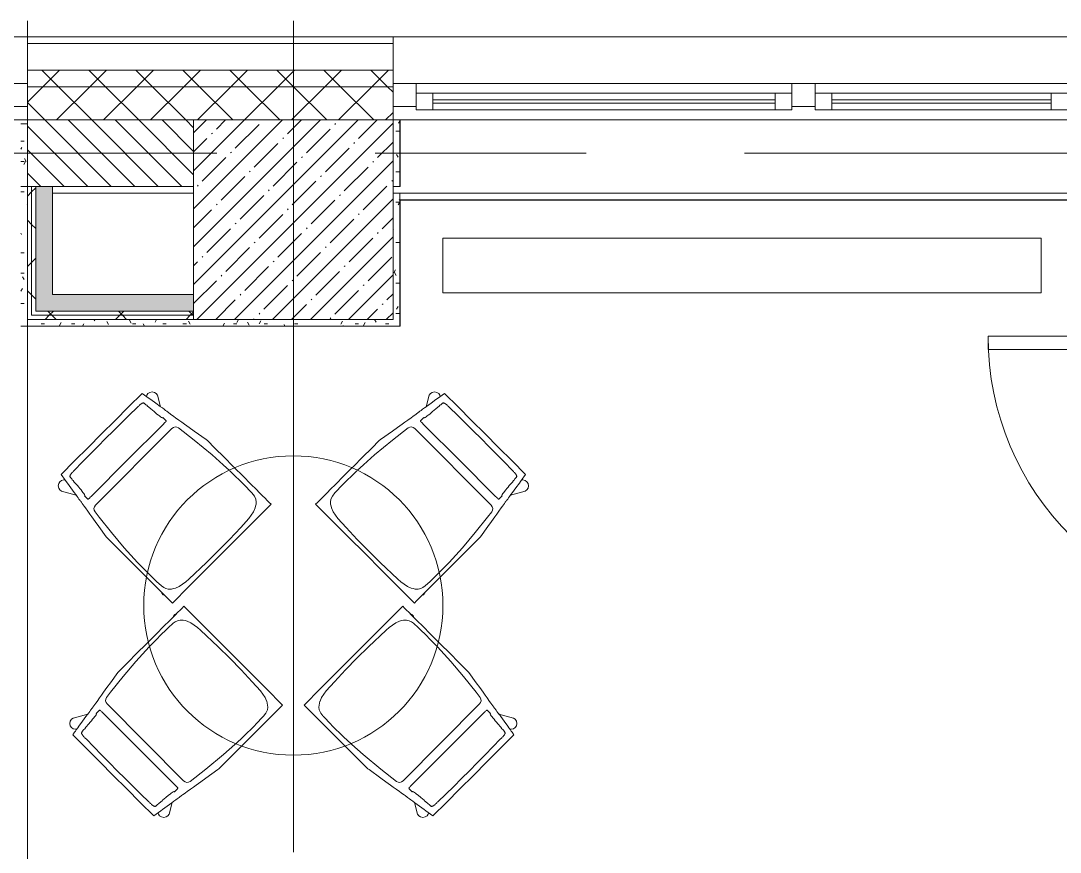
# Model space of a CAD drawing. Header units: millimetres. Extents: x 35881 to 234190, y -8553 to 29063.
# Drawn here: x 47640 to 50767, y 24898 to 27398 of the extents above; entities that cross this region are included whole.
import ezdxf

# ---------------------------------------------------------------- set-up
doc = ezdxf.new("R2010")
doc.units = ezdxf.units.MM
doc.linetypes.add('Осевая', pattern=[3175, 635, -476.25, 1587.5, -476.25])
for name, color, linetype, lineweight in [('0-1', 7, 'Continuous', 9), ('A-DOOR', 7, 'Continuous', 9), ('A-DOOR-1', 7, 'Continuous', 13), ('A-DOOR-FRAM', 7, 'Continuous', 13), ('A-GLAZ', 7, 'Continuous', 9), ('A-GLAZ-1', 7, 'Continuous', 13), ('A-WALL', 7, 'Continuous', 9), ('I-WALL', 7, 'Continuous', 9), ('M-EQPM', 7, 'Continuous', 9), ('S-COLS', 7, 'Continuous', 9), ('Оси', 7, 'Continuous', 9), ('Оси-2', 7, 'Осевая', 9)]:
    doc.layers.add(name, color=color, linetype=linetype, lineweight=lineweight)
for name, color, linetype, lineweight, true_color in [('A-WALL-1', 7, 'Continuous', 9, 0x3c3c3c), ('A-WALL-FNSH-1', 7, 'Continuous', 9, 0x3c3c3c), ('I-FURN-1', 7, 'Continuous', 9, 0xf0f0f0), ('I-FURN-3', 7, 'Continuous', 9, 0xaaaaaa), ('M-EQPM-1', 7, 'Continuous', 9, 0xd4d4d4)]:
    doc.layers.add(name, color=color, linetype=linetype, lineweight=lineweight, true_color=true_color)
pattern_1 = [(45, (0, 0), (-70.71068, 70.71068), []), (135, (0, 0), (-70.71068, -70.71068), [])]
pattern_2 = [(0, (0, 0), (121.92, 30.48), [10.058, -81.382, 10.058, -81.382, -487.68]), (0, (0, 0), (121.92, 30.48), [-182.88, 10.058, -172.822, 10.058, -81.382, -213.36]), (0, (0, 0), (121.92, 30.48), [-457.2, 10.058, -50.902, 10.058, -142.342]), (120, (45.72, 15.24), (-87.356454, 90.345817), [10.058, -81.382, 10.058, -81.382, -487.68]), (120, (45.72, 15.24), (-87.356454, 90.345817), [-182.88, 10.058, -172.822, 10.058, -81.382, -213.36]), (120, (45.72, 15.24), (-87.356454, 90.345817), [-457.2, 10.058, -50.902, 10.058, -142.342]), (240, (60.96, 76.2), (-34.563546, -120.825817), [10.058, -81.382, 10.058, -81.382, -487.68]), (240, (60.96, 76.2), (-34.563546, -120.825817), [-182.88, 10.058, -172.822, 10.058, -81.382, -213.36]), (240, (60.96, 76.2), (-34.563546, -120.825817), [-457.2, 10.058, -50.902, 10.058, -142.342])]
pattern_3 = [(45, (0, 0), (-106.066, 106.066), []), (135, (0, 0), (-106.066, -106.066), [])]

# ---------------------------------------------------------------- blocks, each defined once
blk = doc.blocks.new('120_Окно_СКБ_2Ст - 120_Окно_СКБ_2Ст 3100х2500 _мал_створка слева_-22273855-План размещения напольных электротехнических лючков и розеток 1 этажа в осях 12-23')
at = {"layer": 'A-GLAZ'}
for p, q in [((1550, -5), (-1550, -5)), ((-1430, -55), (600, -55)), ((770, -55), (1430, -55)), ((-1550, -75), (-1480, -75)), ((600, -65), (-1430, -65)), ((650, -75), (720, -75)), ((1430, -65), (770, -65)), ((1480, -75), (1550, -75))]:
    blk.add_line(p, q, dxfattribs=at)
at = {"layer": 'A-GLAZ-1'}
for p, q in [((-1550, -75), (-1550, -5)), ((-1550, -5), (-1480, -5)), ((-1480, -5), (-1480, -75)), ((650, -75), (650, -5)), ((650, -5), (720, -5)), ((720, -5), (720, -75)), ((1480, -75), (1480, -5)), ((1480, -5), (1550, -5)), ((1550, -5), (1550, -75)), ((650, -35), (-1480, -35)), ((-1480, -35), (-1480, -85)), ((-1430, -85), (-1430, -35)), ((600, -85), (600, -35)), ((650, -85), (650, -35)), ((1480, -35), (720, -35)), ((720, -35), (720, -85)), ((770, -85), (770, -35)), ((1430, -85), (1430, -35)), ((1480, -85), (1480, -35)), ((-1480, -75), (-1550, -75)), ((-1480, -85), (650, -85)), ((720, -75), (650, -75)), ((720, -85), (1480, -85)), ((1550, -75), (1480, -75))]:
    blk.add_line(p, q, dxfattribs=at)
blk = doc.blocks.new('120_Окно_СКБ_2Ст - 120_Окно_СКБ_2Ст 2100х2400 _мал створка справа_-19092174-План размещения напольных электротехнических лючков и розеток 1 этажа в осях 12-23')
at = {"layer": 'A-GLAZ'}
for p, q in [((1050, -5), (-1050, -5)), ((-930, -55), (100, -55)), ((270, -55), (930, -55)), ((-1050, -75), (-980, -75)), ((100, -65), (-930, -65)), ((150, -75), (220, -75)), ((930, -65), (270, -65)), ((980, -75), (1050, -75))]:
    blk.add_line(p, q, dxfattribs=at)
at = {"layer": 'A-GLAZ-1'}
for p, q in [((-1050, -75), (-1050, -5)), ((-1050, -5), (-980, -5)), ((-980, -5), (-980, -75)), ((150, -75), (150, -5)), ((150, -5), (220, -5)), ((220, -5), (220, -75)), ((980, -75), (980, -5)), ((980, -5), (1050, -5)), ((1050, -5), (1050, -75)), ((150, -35), (-980, -35)), ((-980, -35), (-980, -85)), ((-930, -85), (-930, -35)), ((100, -85), (100, -35)), ((150, -85), (150, -35)), ((980, -35), (220, -35)), ((220, -35), (220, -85)), ((270, -85), (270, -35)), ((930, -85), (930, -35)), ((980, -85), (980, -35)), ((-980, -75), (-1050, -75)), ((-980, -85), (150, -85)), ((220, -75), (150, -75)), ((220, -85), (980, -85)), ((1050, -75), (980, -75))]:
    blk.add_line(p, q, dxfattribs=at)
blk = doc.blocks.new('110_Дверь_СКБ_1Ст_Внутренняя1 - Д-26л 950х2100 EIW30-32941023-План размещения напольных электротехнических лючков и розеток 1 этажа в осях 12-23')
at = {"layer": 'A-DOOR'}
blk.add_arc((437.5, 100), 850, 90, 180, dxfattribs=at)
at = {"layer": 'A-DOOR-1'}
for p, q in [((437.5, 950), (397.5, 950)), ((397.5, 100), (397.5, 950)), ((437.5, 950), (437.5, 100)), ((437.5, 100), (397.5, 100))]:
    blk.add_line(p, q, dxfattribs=at)
at = {"layer": 'A-DOOR-FRAM'}
for p, q in [((-462.5, 100), (-462.5, 20)), ((-462.5, 100), (-412.5, 100)), ((-412.5, 100), (-412.5, 60)), ((437.5, 100), (437.5, 60)), ((437.5, 100), (487.5, 100)), ((487.5, 100), (487.5, 20)), ((-402.5, 60), (-412.5, 60)), ((-402.5, 60), (-402.5, 20)), ((427.5, 60), (427.5, 20)), ((437.5, 60), (427.5, 60)), ((-462.5, 20), (-402.5, 20)), ((427.5, 20), (487.5, 20))]:
    blk.add_line(p, q, dxfattribs=at)
blk = doc.blocks.new('1-кофетейбл круглый Duchamp _Minotti_ - 1_218п-25650727-План размещения напольных электротехнических лючков и розеток 1 этажа в осях 12-23')
at = {"layer": 'I-FURN-1'}
for start, end in [(360, 180), (0, 180), (180, 360), (180, 0)]:
    blk.add_arc((0, 0), 450, start, end, dxfattribs=at)
blk = doc.blocks.new('Chairs-Back - 1_217п-25563812-План размещения напольных электротехнических лючков и розеток 1 этажа в осях 12-23')
at = {"layer": '0-1', "flags": 128}
for points in [[(209.2, -148.1), (209.2, -135.6), (209.2, -96.4), (209.2, -57.2), (209.2, -18), (209.2, 18.5), (209.2, 23.9), (202.9, 62.2), (200.1, 79.6), (197.3, 96.9), (195.5, 107.3), (193.9, 117.6), (191.8, 130.1), (190.9, 136), (190, 141.3), (189.2, 146.6), (188.5, 150.6), (188.1, 153.5), (187.8, 155.4), (187.5, 157.4), (187.5, 157.6), (187.6, 157.6), (187.6, 157.8), (187.3, 159.5), (186.9, 162.7), (186.2, 166.9), (185.4, 172), (184.4, 178.7), (183.2, 186.1), (180.5, 203.2), (177.7, 221), (176.7, 227.4), (175.5, 235.1), (174.8, 239), (174.1, 243.7), (172.6, 252.8), (115.1, 252.8), (57.6, 252.8), (0.1, 252.8), (-57.4, 252.8), (-114.9, 252.8), (-172.4, 252.8), (-173.9, 243.7), (-174.6, 239), (-175.3, 235.1), (-176.5, 227.4), (-177.5, 221), (-180.3, 203.2), (-183, 186.1), (-184.2, 178.7), (-185.2, 172), (-186, 166.9), (-186.7, 162.7), (-187.1, 159.5), (-187.4, 157.8), (-187.3, 157.6), (-187.3, 157.6), (-187.3, 157.4), (-187.6, 155.4), (-187.9, 153.5), (-188.3, 150.6), (-188.9, 146.6), (-189.8, 141.3), (-190.7, 136), (-191.6, 130.1), (-193.7, 117.6), (-195.3, 107.3), (-197, 96.9), (-199.9, 79.6), (-202.7, 62.2), (-209.9, 18.5), (-210.7, 13.7), (-210.7, -18), (-210.7, -57.2), (-210.7, -96.4), (-210.7, -102.6)], [(209.2, -148.1), (209.2, -135.6), (209.2, -96.4), (209.2, -57.2), (209.2, -18), (209.2, 18.5), (209.2, 23.9), (202.9, 62.2), (200.1, 79.6), (197.3, 96.9), (195.5, 107.3), (193.9, 117.6), (191.8, 130.1), (190.9, 136), (190, 141.3), (189.2, 146.6), (188.5, 150.6), (188.1, 153.5), (187.8, 155.4), (187.5, 157.4), (187.5, 157.6), (187.6, 157.6), (187.6, 157.8), (187.3, 159.5), (186.9, 162.7), (186.2, 166.9), (185.4, 172), (184.7, 176.6), (206.9, 216.2), (208.1, 222.5), (206.8, 228.8), (202.9, 234.7), (197, 238.6), (190.6, 239.9), (184.2, 238.9), (178.4, 235.3), (176, 231.7), (175.5, 235.1), (174.8, 239), (174.1, 243.7), (172.6, 252.8), (115.1, 252.8), (57.6, 252.8), (0.1, 252.8), (-57.4, 252.8), (-114.9, 252.8), (-172.4, 252.8), (-173.9, 243.7), (-174.6, 239), (-174.9, 237), (-178.1, 238.9), (-184.4, 240), (-190.8, 238.6), (-196.7, 234.7), (-200.6, 228.8), (-201.9, 222.5), (-200.7, 216.3), (-183.2, 185), (-184.2, 178.7), (-185.2, 172), (-186, 166.9), (-186.7, 162.7), (-187.1, 159.5), (-187.4, 157.8), (-187.3, 157.6), (-187.3, 157.6), (-187.3, 157.4), (-187.6, 155.4), (-187.9, 153.5), (-188.3, 150.6), (-188.9, 146.6), (-189.8, 141.3), (-190.7, 136), (-191.6, 130.1), (-193.7, 117.6), (-195.3, 107.3), (-197, 96.9), (-199.9, 79.6), (-202.7, 62.2), (-209.9, 18.5), (-210.7, 13.7), (-210.7, -18), (-210.7, -57.2), (-210.7, -96.4), (-210.7, -102.6)], [(197.3, -141), (197.3, -138.7), (197.3, -136.8), (196.7, -97), (194, -37.5), (189.2, 22), (182.5, 81.4), (179.9, 101.1), (178.2, 106.2), (174.9, 110.4), (170.3, 113.2), (165, 114.1), (-161.4, 114.9), (-166.6, 113.9), (-171.2, 111.2), (-174.6, 107), (-176.2, 102), (-183.8, 42.7), (-190.3, -26.6), (-193.1, -71.6), (-194, -96.9)], [(-210.7, -103), (-210.7, -135.6), (-210.7, -174.7), (-210.7, -192.2), (-210.7, -209.8), (-210.7, -220.8), (-210.7, -231.6), (-210.7, -240.7), (-210.7, -249.5)], [(-210.7, -103), (-210.7, -135.6), (-210.7, -174.7), (-210.7, -192.2), (-210.7, -209.8), (-210.7, -220.8), (-210.7, -231.6), (-210.7, -240.7), (-210.7, -249.5)], [(-194.1, -99.1), (-194.3, -103.7), (-194.8, -155.8), (-194.8, -157.7)], [(-210.7, -249.5), (-210.7, -257.2), (-140.7, -257.2), (-70.7, -257.2), (-0.7, -257.2), (69.2, -257.2), (139.2, -257.2), (209.2, -257.2), (209.2, -249.5), (209.2, -240.7), (209.2, -231.6), (209.2, -220.8), (209.2, -209.8), (209.2, -192.2), (209.2, -174.7), (209.2, -150)], [(187.8, -219.5), (192.1, -212.7), (194.4, -205.6), (195.7, -198.3), (196.9, -177.7), (197.3, -141)], [(210.9, -213.7), (209.2, -209.6), (209.2, -192.2), (209.2, -174.7), (209.2, -150)], [(-194.8, -157.7), (-194, -192.4), (-192.2, -204.7), (-188.8, -214.1), (-183.7, -220.9), (-179.2, -224.9), (-174.1, -228.3), (-168.8, -231.2), (-157.4, -235.5), (-145.6, -238.4), (-133.5, -240), (-96.8, -242), (-47.9, -243.6), (1, -244.2), (49.9, -243.8), (123.3, -241.4), (135.5, -240.6), (147.6, -239.1), (159.5, -236.3), (170.9, -231.9), (176.2, -229.1), (181.3, -225.8), (187.2, -220.1)], [(-210.7, -249.5), (-210.7, -257.2), (-140.7, -257.2), (-70.7, -257.2), (-0.7, -257.2), (69.2, -257.2), (139.2, -257.2), (209.2, -257.2), (209.2, -249.5), (209.2, -240.7), (209.2, -231.6), (209.2, -224.5), (210.9, -220.4), (210.9, -215.1)]]:
    blk.add_lwpolyline(points, dxfattribs=at)
blk.add_lwpolyline([(-164.8, 143), (-164.6, 142.7), (-163.8, 142.6), (-162.5, 142.4), (-160.6, 142.2), (-158.4, 142.1), (-155.7, 142.1), (-152.8, 142), (-149.8, 142), (1.6, 142), (153, 142), (156, 142), (158.9, 142.1), (161.6, 142.1), (163.9, 142.2), (165.7, 142.4), (167.1, 142.6), (167.8, 142.7), (168, 143), (168, 146), (168, 157.6), (167.8, 157.6), (167.1, 157.6), (166.3, 157.6), (166.2, 157.9), (166, 158.3), (165.4, 160.7), (164.8, 164), (164.2, 168), (163.7, 171.6), (163.1, 177.5), (162.5, 182.8), (162, 188.5), (161.5, 194.6), (161.1, 200.9), (160.9, 202.8), (160.5, 208.6), (160.1, 214.3), (159.9, 217.6), (159.6, 220.6), (158.9, 227.7), (158.7, 228.5), (158.2, 229.4), (157.4, 230.2), (156.4, 230.9), (155, 231.7), (153.4, 232.3), (151.7, 232.7), (149.8, 232.9), (148, 233), (146.2, 233), (144.4, 233.1), (142.6, 233.1), (140.8, 233.2), (139, 233.2), (137.2, 233.3), (135.4, 233.3), (102, 233.8), (68.5, 234.1), (35.1, 234.3), (1.6, 234.4), (-31.9, 234.3), (-65.3, 234.1), (-98.7, 233.8), (-132.2, 233.3), (-134, 233.3), (-135.8, 233.2), (-137.6, 233.2), (-139.4, 233.1), (-141.2, 233.1), (-143, 233), (-144.8, 233), (-146.5, 232.9), (-148.4, 232.7), (-150.2, 232.3), (-151.8, 231.7), (-153.2, 230.9), (-154.2, 230.2), (-155, 229.4), (-155.5, 228.5), (-155.7, 227.7), (-156.4, 220.6), (-156.7, 217.6), (-156.9, 214.3), (-157.7, 202.8), (-157.8, 200.9), (-158.8, 188.5), (-159.8, 177.5), (-160.5, 171.6), (-161, 168), (-161.6, 164), (-162.2, 160.7), (-162.8, 158.3), (-163, 157.9), (-163.1, 157.6), (-163.8, 157.6), (-164.6, 157.6), (-164.8, 157.6), (-164.8, 146)], close=True, dxfattribs=at)
blk = doc.blocks.new('Chairs-Back - 1_217п-25565272-План размещения напольных электротехнических лючков и розеток 1 этажа в осях 12-23')
at = {"layer": '0-1', "flags": 128}
for points in [[(-210.7, 249.5), (-210.7, 257.2), (-140.7, 257.2), (-70.7, 257.2), (-0.7, 257.2), (69.2, 257.2), (139.2, 257.2), (209.2, 257.2), (209.2, 249.5), (209.2, 240.7), (209.2, 231.6)], [(-210.7, 249.5), (-210.7, 257.2), (-140.7, 257.2), (-70.7, 257.2), (-0.7, 257.2), (69.2, 257.2), (139.2, 257.2), (209.2, 257.2), (209.2, 249.5), (209.2, 240.7), (209.2, 231.6)], [(-210.7, 103.5), (-210.7, 135.6), (-210.7, 174.7), (-210.7, 192.2), (-210.7, 209.8), (-210.7, 220.8), (-210.7, 231.6), (-210.7, 240.7), (-210.7, 249.5)], [(-210.7, 103.5), (-210.7, 135.6), (-210.7, 174.7), (-210.7, 192.2), (-210.7, 209.8), (-210.7, 220.8), (-210.7, 231.6), (-210.7, 240.7), (-210.7, 249.5)], [(-194.8, 157.7), (-194, 192.4), (-192.2, 204.7), (-188.8, 214.1), (-183.7, 220.9), (-179.2, 224.9), (-174.1, 228.3), (-168.8, 231.2), (-157.4, 235.5), (-145.6, 238.4), (-133.5, 240), (-96.8, 242), (-47.9, 243.6), (1, 244.2), (49.9, 243.8), (123.3, 241.4), (135.5, 240.6), (147.6, 239.1), (159.5, 236.3), (170.9, 231.9), (176.2, 229.1), (181.3, 225.8), (187.8, 219.5)], [(188.1, 219), (192.1, 212.7), (194.4, 205.6), (195.7, 198.3), (196.9, 177.7), (197.3, 141)], [(209.2, 231.6), (209.2, 220.8), (209.2, 209.8), (209.2, 192.2), (209.2, 174.7), (209.2, 148.1)], [(209.2, 231.6), (209.2, 224.5), (210.9, 220.4), (210.9, 213.7), (209.2, 209.6), (209.2, 192.2), (209.2, 174.7), (209.2, 148.1)], [(-194.1, 98), (-194.3, 103.7), (-194.8, 155.8), (-194.8, 157.7)], [(209.2, 148.1), (209.2, 135.6), (209.2, 96.4), (209.2, 57.2), (209.2, 18), (209.2, -18.5), (209.2, -23.9), (202.9, -62.2), (200.1, -79.6), (197.3, -96.9), (195.5, -107.3), (193.9, -117.6), (191.8, -130.1), (190.9, -136), (190, -141.3), (189.2, -146.6), (188.5, -150.6), (188.1, -153.5), (187.8, -155.4), (187.5, -157.4), (187.5, -157.6), (187.6, -157.6), (187.6, -157.8), (187.3, -159.5), (186.9, -162.7), (186.2, -166.9), (185.4, -172), (184.4, -178.7), (183.2, -186.1), (180.5, -203.2), (177.7, -221), (176.7, -227.4), (175.5, -235.1), (174.8, -239), (174.1, -243.7), (172.6, -252.8), (115.1, -252.8), (57.6, -252.8), (0.1, -252.8), (-57.4, -252.8), (-114.9, -252.8), (-172.4, -252.8), (-173.9, -243.7), (-174.6, -239), (-175.3, -235.1), (-176.5, -227.4), (-177.5, -221), (-180.3, -203.2), (-183, -186.1), (-184.2, -178.7), (-185.2, -172), (-186, -166.9), (-186.7, -162.7), (-187.1, -159.5), (-187.4, -157.8), (-187.3, -157.6), (-187.3, -157.6), (-187.3, -157.4), (-187.6, -155.4), (-187.9, -153.5), (-188.3, -150.6), (-188.9, -146.6), (-189.8, -141.3), (-190.7, -136), (-191.6, -130.1), (-193.7, -117.6), (-195.3, -107.3), (-197, -96.9), (-199.9, -79.6), (-202.7, -62.2), (-209.9, -18.5), (-210.7, -13.7), (-210.7, 18), (-210.7, 57.2), (-210.7, 96.4), (-210.7, 102.6)], [(209.2, 148.1), (209.2, 135.6), (209.2, 96.4), (209.2, 57.2), (209.2, 18), (209.2, -18.5), (209.2, -23.9), (202.9, -62.2), (200.1, -79.6), (197.3, -96.9), (195.5, -107.3), (193.9, -117.6), (191.8, -130.1), (190.9, -136), (190, -141.3), (189.2, -146.6), (188.5, -150.6), (188.1, -153.5), (187.8, -155.4), (187.5, -157.4), (187.5, -157.6), (187.6, -157.6), (187.6, -157.8), (187.3, -159.5), (186.9, -162.7), (186.2, -166.9), (185.4, -172), (184.7, -176.6), (206.9, -216.2), (208.1, -222.5), (206.8, -228.8), (202.9, -234.7), (197, -238.6), (190.6, -239.9), (184.2, -238.9), (178.4, -235.3), (176, -231.7), (175.5, -235.1), (174.8, -239), (174.1, -243.7), (172.6, -252.8), (115.1, -252.8), (57.6, -252.8), (0.1, -252.8), (-57.4, -252.8), (-114.9, -252.8), (-172.4, -252.8), (-173.9, -243.7), (-174.6, -239), (-174.9, -237), (-178.1, -238.9), (-184.4, -240), (-190.8, -238.6), (-196.7, -234.7), (-200.6, -228.8), (-201.9, -222.5), (-200.7, -216.3), (-183.2, -185), (-184.2, -178.7), (-185.2, -172), (-186, -166.9), (-186.7, -162.7), (-187.1, -159.5), (-187.4, -157.8), (-187.3, -157.6), (-187.3, -157.6), (-187.3, -157.4), (-187.6, -155.4), (-187.9, -153.5), (-188.3, -150.6), (-188.9, -146.6), (-189.8, -141.3), (-190.7, -136), (-191.6, -130.1), (-193.7, -117.6), (-195.3, -107.3), (-197, -96.9), (-199.9, -79.6), (-202.7, -62.2), (-209.9, -18.5), (-210.7, -13.7), (-210.7, 18), (-210.7, 57.2), (-210.7, 96.4), (-210.7, 102.6)], [(197.3, 141), (197.3, 138.7), (197.3, 136.8), (196.7, 97), (194, 37.5), (189.2, -22), (182.5, -81.4), (179.9, -101.1), (178.2, -106.2), (174.9, -110.4), (170.3, -113.2), (165, -114.1), (-161.4, -114.9), (-166.6, -113.9), (-171.2, -111.2), (-174.6, -107), (-176.2, -102), (-183.8, -42.7), (-190.3, 26.6), (-193.1, 71.6), (-194, 96.9)]]:
    blk.add_lwpolyline(points, dxfattribs=at)
blk.add_lwpolyline([(-164.8, -143), (-164.6, -142.7), (-163.8, -142.6), (-162.5, -142.4), (-160.6, -142.2), (-158.4, -142.1), (-155.7, -142.1), (-152.8, -142), (-149.8, -142), (1.6, -142), (153, -142), (156, -142), (158.9, -142.1), (161.6, -142.1), (163.9, -142.2), (165.7, -142.4), (167.1, -142.6), (167.8, -142.7), (168, -143), (168, -146), (168, -157.6), (167.8, -157.6), (167.1, -157.6), (166.3, -157.6), (166.2, -157.9), (166, -158.3), (165.4, -160.7), (164.8, -164), (164.2, -168), (163.7, -171.6), (163.1, -177.5), (162.5, -182.8), (162, -188.5), (161.5, -194.6), (161.1, -200.9), (160.9, -202.8), (160.5, -208.6), (160.1, -214.3), (159.9, -217.6), (159.6, -220.6), (158.9, -227.7), (158.7, -228.5), (158.2, -229.4), (157.4, -230.2), (156.4, -230.9), (155, -231.7), (153.4, -232.3), (151.7, -232.7), (149.8, -232.9), (148, -233), (146.2, -233), (144.4, -233.1), (142.6, -233.1), (140.8, -233.2), (139, -233.2), (137.2, -233.3), (135.4, -233.3), (102, -233.8), (68.5, -234.1), (35.1, -234.3), (1.6, -234.4), (-31.9, -234.3), (-65.3, -234.1), (-98.7, -233.8), (-132.2, -233.3), (-134, -233.3), (-135.8, -233.2), (-137.6, -233.2), (-139.4, -233.1), (-141.2, -233.1), (-143, -233), (-144.8, -233), (-146.5, -232.9), (-148.4, -232.7), (-150.2, -232.3), (-151.8, -231.7), (-153.2, -230.9), (-154.2, -230.2), (-155, -229.4), (-155.5, -228.5), (-155.7, -227.7), (-156.4, -220.6), (-156.7, -217.6), (-156.9, -214.3), (-157.7, -202.8), (-157.8, -200.9), (-158.8, -188.5), (-159.8, -177.5), (-160.5, -171.6), (-161, -168), (-161.6, -164), (-162.2, -160.7), (-162.8, -158.3), (-163, -157.9), (-163.1, -157.6), (-163.8, -157.6), (-164.6, -157.6), (-164.8, -157.6), (-164.8, -146)], close=True, dxfattribs=at)
blk = doc.blocks.new('Chairs-Back - 1_217п-V156-План размещения напольных электротехнических лючков и розеток 1 этажа в осях 12-23')
at = {"layer": '0-1', "flags": 128}
for points in [[(209.2, -107.2), (209.2, -96.4), (209.2, -57.2), (209.2, -18), (209.2, 18.5), (209.2, 23.9), (202.9, 62.2), (200.1, 79.6), (197.3, 96.9), (195.5, 107.3), (193.9, 117.6), (191.8, 130.1), (190.9, 136), (190, 141.3), (189.2, 146.6), (188.5, 150.6), (188.1, 153.5), (187.8, 155.4), (187.5, 157.4), (187.5, 157.6), (187.6, 157.6), (187.6, 157.8), (187.3, 159.5), (186.9, 162.7), (186.2, 166.9), (185.4, 172), (184.4, 178.7), (183.2, 186.1), (180.5, 203.2), (177.7, 221), (176.7, 227.4), (175.5, 235.1), (174.8, 239), (174.1, 243.7), (172.6, 252.8), (115.1, 252.8), (57.6, 252.8), (0.1, 252.8), (-57.4, 252.8), (-114.9, 252.8), (-172.4, 252.8), (-173.9, 243.7), (-174.6, 239), (-175.3, 235.1), (-176.5, 227.4), (-177.5, 221), (-180.3, 203.2), (-183, 186.1), (-184.2, 178.7), (-185.2, 172), (-186, 166.9), (-186.7, 162.7), (-187.1, 159.5), (-187.4, 157.8), (-187.3, 157.6), (-187.3, 157.6), (-187.3, 157.4), (-187.6, 155.4), (-187.9, 153.5), (-188.3, 150.6), (-188.9, 146.6), (-189.8, 141.3), (-190.7, 136), (-191.6, 130.1), (-193.7, 117.6), (-195.3, 107.3), (-197, 96.9), (-199.9, 79.6), (-202.7, 62.2), (-209.9, 18.5), (-210.7, 13.7), (-210.7, -18), (-210.7, -57.2), (-210.7, -84.7)], [(209.2, -107.2), (209.2, -96.4), (209.2, -57.2), (209.2, -18), (209.2, 18.5), (209.2, 23.9), (202.9, 62.2), (200.1, 79.6), (197.3, 96.9), (195.5, 107.3), (193.9, 117.6), (191.8, 130.1), (190.9, 136), (190, 141.3), (189.2, 146.6), (188.5, 150.6), (188.1, 153.5), (187.8, 155.4), (187.5, 157.4), (187.5, 157.6), (187.6, 157.6), (187.6, 157.8), (187.3, 159.5), (186.9, 162.7), (186.2, 166.9), (185.4, 172), (184.7, 176.6), (206.9, 216.2), (208.1, 222.5), (206.8, 228.8), (202.9, 234.7), (197, 238.6), (190.6, 239.9), (184.2, 238.9), (178.4, 235.3), (176, 231.7), (175.5, 235.1), (174.8, 239), (174.1, 243.7), (172.6, 252.8), (115.1, 252.8), (57.6, 252.8), (0.1, 252.8), (-57.4, 252.8), (-114.9, 252.8), (-172.4, 252.8), (-173.9, 243.7), (-174.6, 239), (-174.9, 237), (-178.1, 238.9), (-184.4, 240), (-190.8, 238.6), (-196.7, 234.7), (-200.6, 228.8), (-201.9, 222.5), (-200.7, 216.3), (-183.2, 185), (-184.2, 178.7), (-185.2, 172), (-186, 166.9), (-186.7, 162.7), (-187.1, 159.5), (-187.4, 157.8), (-187.3, 157.6), (-187.3, 157.6), (-187.3, 157.4), (-187.6, 155.4), (-187.9, 153.5), (-188.3, 150.6), (-188.9, 146.6), (-189.8, 141.3), (-190.7, 136), (-191.6, 130.1), (-193.7, 117.6), (-195.3, 107.3), (-197, 96.9), (-199.9, 79.6), (-202.7, 62.2), (-209.9, 18.5), (-210.7, 13.7), (-210.7, -18), (-210.7, -57.2), (-210.7, -84.7)], [(196.8, -99.8), (196.7, -97), (194, -37.5), (189.2, 22), (182.5, 81.4), (179.9, 101.1), (178.2, 106.2), (174.9, 110.4), (170.3, 113.2), (165, 114.1), (-161.4, 114.9), (-166.6, 113.9), (-171.2, 111.2), (-174.6, 107), (-176.2, 102), (-183.8, 42.7), (-190.3, -26.6), (-193.1, -71.6), (-193.2, -76.2)], [(-210.7, -84.7), (-210.7, -96.4), (-210.7, -135.6), (-210.7, -174.7), (-210.7, -192.2), (-210.7, -209.8), (-210.7, -220.8), (-210.7, -231.6), (-210.7, -240.7), (-210.7, -249.5)], [(-210.7, -84.7), (-210.7, -96.4), (-210.7, -135.6), (-210.7, -174.7), (-210.7, -192.2), (-210.7, -209.8), (-210.7, -220.8), (-210.7, -231.6), (-210.7, -240.7), (-210.7, -249.5)], [(-193.2, -76.2), (-194.3, -103.7), (-194.8, -155.8), (-194.8, -157.7)], [(-210.7, -249.5), (-210.7, -257.2), (-140.7, -257.2), (-70.7, -257.2), (-0.7, -257.2), (69.2, -257.2), (139.2, -257.2), (209.2, -257.2), (209.2, -249.5), (209.2, -240.7), (209.2, -231.6), (209.2, -220.8), (209.2, -209.8), (209.2, -192.2), (209.2, -174.7), (209.2, -135.6), (209.2, -107.2)], [(-210.7, -249.5), (-210.7, -257.2), (-140.7, -257.2), (-70.7, -257.2), (-0.7, -257.2), (69.2, -257.2), (139.2, -257.2), (209.2, -257.2), (209.2, -249.5), (209.2, -240.7), (209.2, -231.6), (209.2, -224.5), (210.9, -220.4), (210.9, -213.7), (209.2, -209.6), (209.2, -192.2), (209.2, -174.7), (209.2, -135.6), (209.2, -107.2)], [(-167.9, -231.5), (-157.4, -235.5), (-145.6, -238.4), (-133.5, -240), (-96.8, -242), (-47.9, -243.6), (1, -244.2), (49.9, -243.8), (123.3, -241.4), (135.5, -240.6), (147.6, -239.1), (159.5, -236.3), (170.9, -231.9), (176.2, -229.1), (181.3, -225.8), (187.8, -219.5), (192.1, -212.7), (194.4, -205.6), (195.7, -198.3), (196.9, -177.7), (197.3, -138.7), (197.3, -136.8), (196.8, -99.8)], [(-194.8, -157.7), (-194, -192.4), (-192.2, -204.7), (-188.8, -214.1), (-183.7, -220.9), (-179.2, -224.9), (-174.1, -228.3), (-168.8, -231.2)]]:
    blk.add_lwpolyline(points, dxfattribs=at)
blk.add_lwpolyline([(-164.8, 143), (-164.6, 142.7), (-163.8, 142.6), (-162.5, 142.4), (-160.6, 142.2), (-158.4, 142.1), (-155.7, 142.1), (-152.8, 142), (-149.8, 142), (1.6, 142), (153, 142), (156, 142), (158.9, 142.1), (161.6, 142.1), (163.9, 142.2), (165.7, 142.4), (167.1, 142.6), (167.8, 142.7), (168, 143), (168, 146), (168, 157.6), (167.8, 157.6), (167.1, 157.6), (166.3, 157.6), (166.2, 157.9), (166, 158.3), (165.4, 160.7), (164.8, 164), (164.2, 168), (163.7, 171.6), (163.1, 177.5), (162.5, 182.8), (162, 188.5), (161.5, 194.6), (161.1, 200.9), (160.9, 202.8), (160.5, 208.6), (160.1, 214.3), (159.9, 217.6), (159.6, 220.6), (158.9, 227.7), (158.7, 228.5), (158.2, 229.4), (157.4, 230.2), (156.4, 230.9), (155, 231.7), (153.4, 232.3), (151.7, 232.7), (149.8, 232.9), (148, 233), (146.2, 233), (144.4, 233.1), (142.6, 233.1), (140.8, 233.2), (139, 233.2), (137.2, 233.3), (135.4, 233.3), (102, 233.8), (68.5, 234.1), (35.1, 234.3), (1.6, 234.4), (-31.9, 234.3), (-65.3, 234.1), (-98.7, 233.8), (-132.2, 233.3), (-134, 233.3), (-135.8, 233.2), (-137.6, 233.2), (-139.4, 233.1), (-141.2, 233.1), (-143, 233), (-144.8, 233), (-146.5, 232.9), (-148.4, 232.7), (-150.2, 232.3), (-151.8, 231.7), (-153.2, 230.9), (-154.2, 230.2), (-155, 229.4), (-155.5, 228.5), (-155.7, 227.7), (-156.4, 220.6), (-156.7, 217.6), (-156.9, 214.3), (-157.7, 202.8), (-157.8, 200.9), (-158.8, 188.5), (-159.8, 177.5), (-160.5, 171.6), (-161, 168), (-161.6, 164), (-162.2, 160.7), (-162.8, 158.3), (-163, 157.9), (-163.1, 157.6), (-163.8, 157.6), (-164.6, 157.6), (-164.8, 157.6), (-164.8, 146)], close=True, dxfattribs=at)
blk = doc.blocks.new('Chairs-Back - 1_217п-V157-План размещения напольных электротехнических лючков и розеток 1 этажа в осях 12-23')
at = {"layer": '0-1'}
for p, q in [((-194.8, 157.7), (-194, 192.4)), ((-210.7, 84.7), (-210.7, 96.3)), ((-210.7, 84.7), (-210.7, 96.3))]:
    blk.add_line(p, q, dxfattribs=at)
at = {"layer": '0-1', "flags": 128}
for points in [[(-210.7, 249.5), (-210.7, 257.2), (-140.7, 257.2), (-70.7, 257.2), (-0.7, 257.2), (69.2, 257.2), (139.2, 257.2), (209.2, 257.2), (209.2, 249.5), (209.2, 240.7), (209.2, 231.6), (209.2, 220.8), (209.2, 209.8), (209.2, 192.2), (209.2, 174.7), (209.2, 135.6), (209.2, 107.2)], [(-210.7, 249.5), (-210.7, 257.2), (-140.7, 257.2), (-70.7, 257.2), (-0.7, 257.2), (69.2, 257.2), (139.2, 257.2), (209.2, 257.2), (209.2, 249.5), (209.2, 240.7), (209.2, 231.6), (209.2, 224.5), (210.9, 220.4), (210.9, 213.7), (209.2, 209.6), (209.2, 192.2), (209.2, 174.7), (209.2, 135.6), (209.2, 107.2)], [(-210.7, 96.4), (-210.7, 135.6), (-210.7, 174.7), (-210.7, 192.2), (-210.7, 209.8), (-210.7, 220.8), (-210.7, 231.6), (-210.7, 240.7), (-210.7, 249.5)], [(-210.7, 96.4), (-210.7, 135.6), (-210.7, 174.7), (-210.7, 192.2), (-210.7, 209.8), (-210.7, 220.8), (-210.7, 231.6), (-210.7, 240.7), (-210.7, 249.5)], [(-193.8, 193.6), (-192.2, 204.7), (-188.8, 214.1), (-183.7, 220.9), (-179.2, 224.9), (-174.1, 228.3), (-168.8, 231.2)], [(-168.4, 231.3), (-157.4, 235.5), (-145.6, 238.4), (-133.5, 240), (-96.8, 242), (-47.9, 243.6), (1, 244.2), (49.9, 243.8), (123.3, 241.4), (135.5, 240.6), (147.6, 239.1), (159.5, 236.3), (170.9, 231.9), (176.2, 229.1), (181.3, 225.8), (187.8, 219.5), (192.1, 212.7), (194.4, 205.6), (195.7, 198.3), (196.9, 177.7)], [(-193.2, 76.2), (-194.3, 103.7), (-194.8, 155.8), (-194.8, 157.7)], [(196.9, 177.5), (197.3, 138.7), (197.3, 136.8), (196.8, 99.8)], [(209.2, 107.2), (209.2, 96.4), (209.2, 57.2), (209.2, 18), (209.2, -18.5), (209.2, -23.9), (202.9, -62.2), (200.1, -79.6), (197.3, -96.9), (195.5, -107.3), (193.9, -117.6), (191.8, -130.1), (190.9, -136), (190, -141.3), (189.2, -146.6), (188.5, -150.6), (188.1, -153.5), (187.8, -155.4), (187.5, -157.4), (187.5, -157.6), (187.6, -157.6), (187.6, -157.8), (187.3, -159.5), (186.9, -162.7), (186.2, -166.9), (185.4, -172), (184.4, -178.7), (183.2, -186.1), (180.5, -203.2), (177.7, -221), (176.7, -227.4), (175.5, -235.1), (174.8, -239), (174.1, -243.7), (172.6, -252.8), (115.1, -252.8), (57.6, -252.8), (0.1, -252.8), (-57.4, -252.8), (-114.9, -252.8), (-172.4, -252.8), (-173.9, -243.7), (-174.6, -239), (-175.3, -235.1), (-176.5, -227.4), (-177.5, -221), (-180.3, -203.2), (-183, -186.1), (-184.2, -178.7), (-185.2, -172), (-186, -166.9), (-186.7, -162.7), (-187.1, -159.5), (-187.4, -157.8), (-187.3, -157.6), (-187.3, -157.6), (-187.3, -157.4), (-187.6, -155.4), (-187.9, -153.5), (-188.3, -150.6), (-188.9, -146.6), (-189.8, -141.3), (-190.7, -136), (-191.6, -130.1), (-193.7, -117.6), (-195.3, -107.3), (-197, -96.9), (-199.9, -79.6), (-202.7, -62.2), (-209.9, -18.5), (-210.7, -13.7), (-210.7, 18), (-210.7, 57.2), (-210.7, 84.7)], [(209.2, 107.2), (209.2, 96.4), (209.2, 57.2), (209.2, 18), (209.2, -18.5), (209.2, -23.9), (202.9, -62.2), (200.1, -79.6), (197.3, -96.9), (195.5, -107.3), (193.9, -117.6), (191.8, -130.1), (190.9, -136), (190, -141.3), (189.2, -146.6), (188.5, -150.6), (188.1, -153.5), (187.8, -155.4), (187.5, -157.4), (187.5, -157.6), (187.6, -157.6), (187.6, -157.8), (187.3, -159.5), (186.9, -162.7), (186.2, -166.9), (185.4, -172), (184.7, -176.6), (206.9, -216.2), (208.1, -222.5), (206.8, -228.8), (202.9, -234.7), (197, -238.6), (190.6, -239.9), (184.2, -238.9), (178.4, -235.3), (176, -231.7), (175.5, -235.1), (174.8, -239), (174.1, -243.7), (172.6, -252.8), (115.1, -252.8), (57.6, -252.8), (0.1, -252.8), (-57.4, -252.8), (-114.9, -252.8), (-172.4, -252.8), (-173.9, -243.7), (-174.6, -239), (-174.9, -237), (-178.1, -238.9), (-184.4, -240), (-190.8, -238.6), (-196.7, -234.7), (-200.6, -228.8), (-201.9, -222.5), (-200.7, -216.3), (-183.2, -185), (-184.2, -178.7), (-185.2, -172), (-186, -166.9), (-186.7, -162.7), (-187.1, -159.5), (-187.4, -157.8), (-187.3, -157.6), (-187.3, -157.6), (-187.3, -157.4), (-187.6, -155.4), (-187.9, -153.5), (-188.3, -150.6), (-188.9, -146.6), (-189.8, -141.3), (-190.7, -136), (-191.6, -130.1), (-193.7, -117.6), (-195.3, -107.3), (-197, -96.9), (-199.9, -79.6), (-202.7, -62.2), (-209.9, -18.5), (-210.7, -13.7), (-210.7, 18), (-210.7, 57.2), (-210.7, 84.7)], [(196.8, 99.8), (196.7, 97), (194, 37.5), (189.2, -22), (182.5, -81.4), (179.9, -101.1), (178.2, -106.2), (174.9, -110.4), (170.3, -113.2), (165, -114.1), (-161.4, -114.9), (-166.6, -113.9), (-171.2, -111.2), (-174.6, -107), (-176.2, -102), (-183.8, -42.7), (-190.3, 26.6), (-193.1, 71.6), (-193.2, 76.2)]]:
    blk.add_lwpolyline(points, dxfattribs=at)
blk.add_lwpolyline([(-164.8, -143), (-164.6, -142.7), (-163.8, -142.6), (-162.5, -142.4), (-160.6, -142.2), (-158.4, -142.1), (-155.7, -142.1), (-152.8, -142), (-149.8, -142), (1.6, -142), (153, -142), (156, -142), (158.9, -142.1), (161.6, -142.1), (163.9, -142.2), (165.7, -142.4), (167.1, -142.6), (167.8, -142.7), (168, -143), (168, -146), (168, -157.6), (167.8, -157.6), (167.1, -157.6), (166.3, -157.6), (166.2, -157.9), (166, -158.3), (165.4, -160.7), (164.8, -164), (164.2, -168), (163.7, -171.6), (163.1, -177.5), (162.5, -182.8), (162, -188.5), (161.5, -194.6), (161.1, -200.9), (160.9, -202.8), (160.5, -208.6), (160.1, -214.3), (159.9, -217.6), (159.6, -220.6), (158.9, -227.7), (158.7, -228.5), (158.2, -229.4), (157.4, -230.2), (156.4, -230.9), (155, -231.7), (153.4, -232.3), (151.7, -232.7), (149.8, -232.9), (148, -233), (146.2, -233), (144.4, -233.1), (142.6, -233.1), (140.8, -233.2), (139, -233.2), (137.2, -233.3), (135.4, -233.3), (102, -233.8), (68.5, -234.1), (35.1, -234.3), (1.6, -234.4), (-31.9, -234.3), (-65.3, -234.1), (-98.7, -233.8), (-132.2, -233.3), (-134, -233.3), (-135.8, -233.2), (-137.6, -233.2), (-139.4, -233.1), (-141.2, -233.1), (-143, -233), (-144.8, -233), (-146.5, -232.9), (-148.4, -232.7), (-150.2, -232.3), (-151.8, -231.7), (-153.2, -230.9), (-154.2, -230.2), (-155, -229.4), (-155.5, -228.5), (-155.7, -227.7), (-156.4, -220.6), (-156.7, -217.6), (-156.9, -214.3), (-157.7, -202.8), (-157.8, -200.9), (-158.8, -188.5), (-159.8, -177.5), (-160.5, -171.6), (-161, -168), (-161.6, -164), (-162.2, -160.7), (-162.8, -158.3), (-163, -157.9), (-163.1, -157.6), (-163.8, -157.6), (-164.6, -157.6), (-164.8, -157.6), (-164.8, -146)], close=True, dxfattribs=at)
blk = doc.blocks.new('radiator_prado_classic_z_tip_30_po exemplyaru - Classic Z Тип 30-500-30677905-План размещения напольных электротехнических лючков и розеток 1 этажа в осях 12-23')
at = {"layer": 'M-EQPM-1'}
for p, q in [((0, 228), (0, 64)), ((1800, 228), (0, 228)), ((1800, 64), (1800, 228)), ((0, 64), (1800, 64))]:
    blk.add_line(p, q, dxfattribs=at)

msp = doc.modelspace()

# ---------------------------------------------------------------- hatches: boundary and pattern name
at = {"layer": 'A-WALL'}
h = msp.add_hatch(dxfattribs=at)
h.set_pattern_fill('FP_17', color=256, style=0, pattern_type=2)
h.set_pattern_definition(pattern_1)
h.paths.add_polyline_path([(84490.7, 27200), (84490.7, 27250), (80350, 27250), (80350, 27200)])
h.paths.add_polyline_path([(77250, 27200), (77250, 27250), (76350, 27250), (76350, 27200)])
h.paths.add_polyline_path([(74250, 27200), (74250, 27250), (72910, 27250), (72910, 27200), (73176.6, 27200)])
h.paths.add_polyline_path([(70810, 27200), (70810, 27250), (68210, 27250), (68210, 27200)])
h.paths.add_polyline_path([(67110, 27200), (67110, 27250), (66160, 27250), (66160, 27200)])
h.paths.add_polyline_path([(61060, 27200), (61060, 27250), (60005, 27250), (60005, 27200)])
h.paths.add_polyline_path([(57705, 27200), (57705, 27250), (56860, 27250), (56860, 27200)])
h.paths.add_polyline_path([(53860, 27200), (54760, 27200), (54760, 27250), (53860, 27250)])
h.paths.add_polyline_path([(51760, 27200), (51760, 27250), (50860, 27250), (50860, 27200)])
h.paths.add_polyline_path([(48760, 27200), (48760, 27250), (47660, 27250), (47660, 27200)])
h.paths.add_polyline_path([(44560, 27200), (44560, 27250), (42160, 27250), (42160, 27200), (44081, 27200)])
h = msp.add_hatch(dxfattribs=at)
h.set_pattern_fill('FP_17', color=256, style=0, pattern_type=2)
h.set_pattern_definition(pattern_1)
h.paths.add_polyline_path([(84490.7, 27100), (84490.7, 27200), (80350, 27200), (80350, 27100), (80650, 27100)])
h.paths.add_polyline_path([(77250, 27100), (77250, 27200), (76350, 27200), (76350, 27100), (76750, 27100)])
h.paths.add_polyline_path([(74250, 27100), (74250, 27200), (72910, 27200), (72910, 27100), (74040, 27100)])
h.paths.add_polyline_path([(70810, 27100), (70810, 27200), (68210, 27200), (68210, 27100), (70310, 27100)])
h.paths.add_polyline_path([(66760, 27100), (67110, 27100), (67110, 27200), (66160, 27200), (66160, 27100)])
h.paths.add_polyline_path([(61060, 27100), (61060, 27200), (60005, 27200), (60005, 27100), (60760, 27100)])
h.paths.add_polyline_path([(57705, 27100), (57705, 27200), (56860, 27200), (56860, 27100)])
h.paths.add_polyline_path([(54760, 27100), (54760, 27200), (53860, 27200), (53860, 27100), (54160, 27100)])
h.paths.add_polyline_path([(51760, 27100), (51760, 27200), (50860, 27200), (50860, 27100)])
h.paths.add_polyline_path([(48760, 27100), (48760, 27200), (47660, 27200), (47660, 27100), (48160, 27100)])
h.paths.add_polyline_path([(44560, 27100), (44560, 27200), (42160, 27200), (42160, 27100), (44081, 27100)])
h = msp.add_hatch(dxfattribs=at)
h.set_pattern_fill('FP_21', color=256, style=0, pattern_type=2)
h.set_pattern_definition([(135, (0, 0), (-35.35534, -35.35534), [])])
h.paths.add_polyline_path([(80450.5, 26900), (80650, 26900), (80650, 27100), (80350, 27100), (80350, 26900)])
h.paths.add_polyline_path([(76750, 26900), (76750, 27100), (76350, 27100), (76350, 26900)])
h.paths.add_polyline_path([(73540, 26900), (73540, 27100), (72910, 27100), (72910, 26900), (73176.6, 26900)])
h.paths.add_polyline_path([(74040, 26900), (74250, 26900), (74250, 27100), (74040, 27100), (74040, 27013.1)])
h.paths.add_polyline_path([(70267, 26900), (70310, 26900), (70310, 27100), (68206, 27100), (68206, 26900), (69539.7, 26900)])
h.paths.add_polyline_path([(67060, 26900), (67060, 27100), (66760, 27100), (66760, 26900)])
h.paths.add_polyline_path([(61060, 26900), (61060, 27100), (60760, 27100), (60760, 26900), (60811, 26900)])
h.paths.add_polyline_path([(60160, 26900), (60160, 27100), (60005, 27100), (60005, 26900), (60083.6, 26900)])
h.paths.add_polyline_path([(57550, 26900), (57705, 26900), (57705, 27100), (56860, 27100), (56860, 26900), (57537.7, 26900)])
h.paths.add_polyline_path([(53900.7, 26900), (54160, 26900), (54160, 27100), (53860, 27100), (53860, 26900)])
h.paths.add_polyline_path([(51354.9, 26900), (51760, 26900), (51760, 27100), (50860, 27100), (50860, 26900), (50991.2, 26900)])
h.paths.add_polyline_path([(47717.9, 26900), (48160, 26900), (48160, 27100), (47660, 27100), (47660, 26900)])
h.paths.add_polyline_path([(44560, 26900), (44560, 27100), (42760, 27100), (42760, 26900), (44081, 26900)])
at = {"layer": 'I-WALL'}
h = msp.add_hatch(dxfattribs=at)
h.set_pattern_fill('FP_58', color=256, style=0, pattern_type=2)
h.set_pattern_definition(pattern_2)
h.paths.add_polyline_path([(47660, 26900), (47660, 27088), (47640, 27088), (47640, 26900)])
h = msp.add_hatch(dxfattribs=at)
h.set_pattern_fill('FP_58', color=256, style=0, pattern_type=2)
h.set_pattern_definition(pattern_2)
h.paths.add_polyline_path([(48780, 26900), (48780, 27100), (48760, 27100), (48760, 26900)])
h = msp.add_hatch(dxfattribs=at)
h.set_pattern_fill('FP_58', color=256, style=0, pattern_type=2)
h.set_pattern_definition(pattern_2)
h.paths.add_polyline_path([(47660, 26500), (47660, 26900), (47640, 26900), (47640, 26500)])
h = msp.add_hatch(dxfattribs=at)
h.set_pattern_fill('FP_60', color=256, style=0, pattern_type=2)
h.set_pattern_definition(pattern_3)
h.paths.add_polyline_path([(47660, 26500), (47672.5, 26500), (47672.5, 26900), (47660, 26900)])
h = msp.add_hatch(dxfattribs=at)
h.set_pattern_fill('FP_60', color=256, style=0, pattern_type=2)
h.set_pattern_definition(pattern_3)
h.paths.add_polyline_path([(47685, 26512.5), (47685, 26900), (47672.5, 26900), (47672.5, 26512.5)])
for points in [[(47685, 26525), (47735, 26525), (47735, 26900), (47685, 26900)], [(48160, 26525), (48160, 26575), (47735, 26575), (47735, 26525)]]:
    msp.add_hatch(color=256, dxfattribs=at).paths.add_polyline_path(points)
h = msp.add_hatch(dxfattribs=at)
h.set_pattern_fill('FP_58', color=256, style=0, pattern_type=2)
h.set_pattern_definition(pattern_2)
h.paths.add_polyline_path([(48760, 26480), (48780, 26480), (48780, 26880), (48760, 26880), (48760, 26500)])
h = msp.add_hatch(dxfattribs=at)
h.set_pattern_fill('FP_60', color=256, style=0, pattern_type=2)
h.set_pattern_definition(pattern_3)
h.paths.add_polyline_path([(47717.9, 26512.5), (48160, 26512.5), (48160, 26525), (47685, 26525), (47685, 26512.5)])
h = msp.add_hatch(dxfattribs=at)
h.set_pattern_fill('FP_58', color=256, style=0, pattern_type=2)
h.set_pattern_definition(pattern_2)
h.paths.add_polyline_path([(48760, 26480), (48760, 26500), (47640, 26500), (47640, 26480), (48445.3, 26480)])
h = msp.add_hatch(dxfattribs=at)
h.set_pattern_fill('FP_60', color=256, style=0, pattern_type=2)
h.set_pattern_definition(pattern_3)
h.paths.add_polyline_path([(47685, 26500), (48160, 26500), (48160, 26512.5), (47672.5, 26512.5), (47672.5, 26500)])
at = {"layer": 'S-COLS'}
h = msp.add_hatch(dxfattribs=at)
h.set_pattern_fill('FP_1', color=256, style=0, pattern_type=2)
h.set_pattern_definition([(45, (0, 0), (-57.02463, 57.02463), []), (45, (57.025, 0), (-57.02463, 57.02463), [100.806, -20.161, 3.353, -16.808])])
h.paths.add_polyline_path([(48160, 26500), (48760, 26500), (48760, 27100), (48160, 27100), (48160, 26900)])

# ---------------------------------------------------------------- linework, layer by layer
at = {"layer": 'A-WALL'}
for p, q in [((44560, 27350), (47660, 27350)), ((48760, 27350), (50860, 27350)), ((48760, 27330), (47660, 27330)), ((48760, 27250), (47660, 27250)), ((48760, 27200), (47660, 27200)), ((47660, 27100), (44580, 27100)), ((48160, 27100), (47660, 27100)), ((48160, 26900), (48160, 27100)), ((50860, 27100), (48760, 27100)), ((47672.5, 26900), (47672.5, 26512.5)), ((47685, 26900), (47685, 26525)), ((48780, 26880), (48780, 26480)), ((47685, 26525), (48160, 26525)), ((47672.5, 26512.5), (48160, 26512.5))]:
    msp.add_line(p, q, dxfattribs=at)
at = {"layer": 'A-WALL-1'}
for p, q in [((47660, 27330), (47660, 27100)), ((48760, 27100), (48760, 27330)), ((47660, 27088), (47640, 27088)), ((47660, 27100), (48760, 27100)), ((47660, 27100), (47660, 26500)), ((48760, 27100), (48760, 26900)), ((48780, 26900), (48780, 27100)), ((48160, 26900), (47640, 26900)), ((47735, 26575), (47735, 26900)), ((48760, 26900), (48780, 26900)), ((48760, 26880), (48760, 26500)), ((48780, 26880), (48760, 26880)), ((48160, 26575), (47735, 26575)), ((48160, 26500), (48160, 26575)), ((47660, 26500), (48760, 26500)), ((47640, 26480), (48780, 26480))]:
    msp.add_line(p, q, dxfattribs=at)
at = {"layer": 'A-WALL-FNSH-1'}
for p, q in [((48760, 27350), (47660, 27350)), ((47660, 27350), (47660, 27330)), ((48760, 27330), (48760, 27350)), ((48781, 26900), (48781, 27100)), ((48780, 26900), (48781, 26900)), ((48781, 26479.5), (48781, 26859)), ((48780, 26480), (48780, 26479.5)), ((48780, 26479.5), (48781, 26479.5))]:
    msp.add_line(p, q, dxfattribs=at)
at = {"layer": 'I-WALL'}
for p, q in [((44580, 27100), (47660, 27100)), ((48780, 27100), (50840, 27100)), ((48160, 26880), (47735, 26880)), ((50840, 26880), (48780, 26880)), ((48780, 26860), (50840, 26860)), ((48781, 26859), (48781, 26860)), ((50839, 26859), (48781, 26859))]:
    msp.add_line(p, q, dxfattribs=at)
at = {"layer": 'S-COLS'}
for p, q in [((48760, 27100), (48160, 27100)), ((48160, 27100), (48160, 26900)), ((48760, 26500), (48760, 27100)), ((48160, 26900), (48160, 26500)), ((48160, 26500), (48760, 26500))]:
    msp.add_line(p, q, dxfattribs=at)
at = {"layer": 'Оси'}
for p, q in [((47660, 24898.1), (47660, 27398.1)), ((48460, 24898.1), (48460, 27398.1))]:
    msp.add_line(p, q, dxfattribs=at)
at = {"layer": 'Оси-2'}
for p, q in [((39180.8, 27000), (82200, 27000)), ((47660, 593.7), (47660, 24898.1))]:
    msp.add_line(p, q, dxfattribs=at)

# ---------------------------------------------------------------- block references
at = {"layer": 'A-DOOR', "rotation": 89.9999999999999}
msp.add_blockref('110_Дверь_СКБ_1Ст_Внутренняя1 - Д-26л 950х2100 EIW30-32941023-План размещения напольных электротехнических лючков и розеток 1 этажа в осях 12-23', (51500, 26012.5), dxfattribs=at)
at = {"layer": 'A-GLAZ'}
for name, p in [('120_Окно_СКБ_2Ст - 120_Окно_СКБ_2Ст 3100х2500 _мал_створка слева_-22273855-План размещения напольных электротехнических лючков и розеток 1 этажа в осях 12-23', (46110, 27215)), ('120_Окно_СКБ_2Ст - 120_Окно_СКБ_2Ст 2100х2400 _мал створка справа_-19092174-План размещения напольных электротехнических лючков и розеток 1 этажа в осях 12-23', (49810, 27215))]:
    msp.add_blockref(name, p, dxfattribs=at)
at = {"layer": 'I-FURN-1'}
msp.add_blockref('1-кофетейбл круглый Duchamp _Minotti_ - 1_218п-25650727-План размещения напольных электротехнических лючков и розеток 1 этажа в осях 12-23', (48460, 25640), dxfattribs=at)
at = {"layer": 'I-FURN-3'}
for name, p, rotation in [('Chairs-Back - 1_217п-25565272-План размещения напольных электротехнических лючков и розеток 1 этажа в осях 12-23', (48062, 25977.2), 225.0000000000001), ('Chairs-Back - 1_217п-25563812-План размещения напольных электротехнических лючков и розеток 1 этажа в осях 12-23', (48858, 25977.2), 314.9999999999999), ('Chairs-Back - 1_217п-V156-План размещения напольных электротехнических лючков и розеток 1 этажа в осях 12-23', (48097, 25307.8), 134.9999999999999), ('Chairs-Back - 1_217п-V157-План размещения напольных электротехнических лючков и розеток 1 этажа в осях 12-23', (48823, 25307.8), 45.0000000000001)]:
    msp.add_blockref(name, p, dxfattribs=dict(at, rotation=rotation))
at = {"layer": 'M-EQPM', "rotation": 180}
msp.add_blockref('radiator_prado_classic_z_tip_30_po exemplyaru - Classic Z Тип 30-500-30677905-План размещения напольных электротехнических лючков и розеток 1 этажа в осях 12-23', (50710, 26808), dxfattribs=at)

doc.saveas('drawing.dxf')
